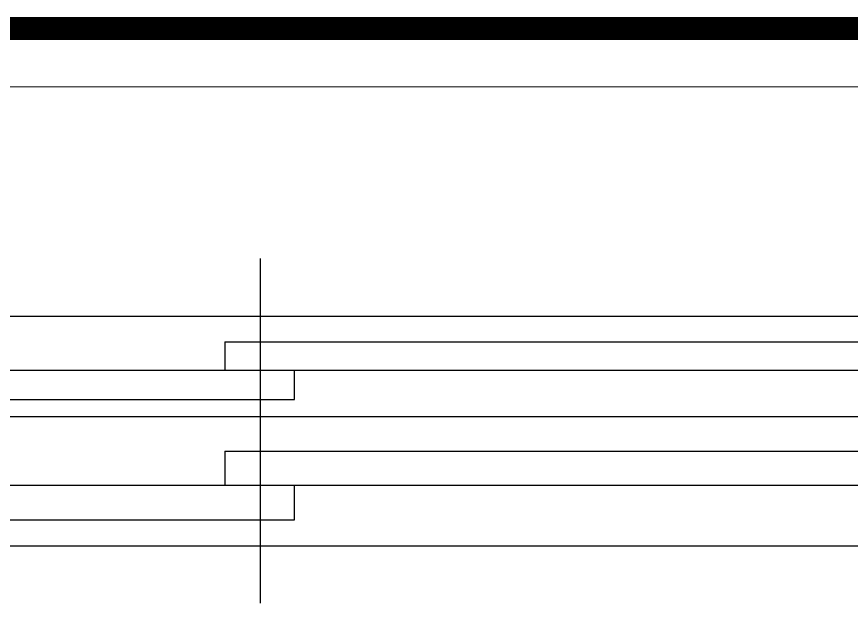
# Model space of a CAD drawing. Header units: millimetres. Extents: x 144680 to 246943, y -177515 to -149396.
# Drawn here: x 223380 to 224107, y -175280 to -174770 of the extents above; entities that cross this region are included whole.
import ezdxf

# ---------------------------------------------------------------- set-up
doc = ezdxf.new("R2010")
doc.units = ezdxf.units.MM
doc.header["$LTSCALE"] = 50
doc.linetypes.add('HID', pattern=[2.5, 1.5, -1])
for name, color, linetype in [('3.기호.계단선', 30, 'Continuous'), ('CEIL-LIGHT', 7, 'Continuous'), ('win', 4, 'Continuous')]:
    doc.layers.add(name, color=color, linetype=linetype)

# ---------------------------------------------------------------- blocks, each defined once
blk = doc.blocks.new('vudauseeh')
at = {"layer": 'win'}
for p, q in [((140320, -174980.5), (140320, -175280.5)), ((138520, -175030.5), (142110, -175030.5)), ((140289.23, -175053), (140289.23, -175078)), ((140350, -175103), (140350, -175078)), ((138530, -175118), (140350, -175118)), ((138530, -175118), (142110, -175118)), ((140289.23, -175148), (140289.23, -175178)), ((140350, -175208), (140350, -175178)), ((138520, -175230.5), (142110, -175230.5)), ((138530, -175230.5), (142110, -175230.5))]:
    blk.add_line(p, q, dxfattribs=at)
for points in [[(140289.23, -175053), (141245, -175053), (141245, -175078), (140289.23, -175078)], [(140350, -175078), (139395, -175078), (139395, -175103), (140350, -175103)], [(140289.23, -175148), (141245, -175148), (141245, -175178), (140289.23, -175178)], [(140350, -175178), (139395, -175178), (139395, -175208), (140350, -175208)]]:
    blk.add_lwpolyline(points, dxfattribs=at)
blk = doc.blocks.new('cjswjdeh2')
blk.add_blockref('vudauseeh', (85552.89, 2316.49))

msp = doc.modelspace()

# ---------------------------------------------------------------- linework, layer by layer
at = {"layer": '3.기호.계단선', "color": 10, "linetype": 'HID', "const_width": 20}
msp.add_lwpolyline([(221132.23, -174780), (225425.35, -174780.5)], dxfattribs=at)
at = {"layer": 'CEIL-LIGHT'}
msp.add_lwpolyline([(221132.23, -175030.5), (221132.23, -174830.5), (225425.35, -174831), (225425.35, -175030.5)], dxfattribs=at)

# ---------------------------------------------------------------- block references
msp.add_blockref('cjswjdeh2', (-2280.65, -2316.49))

doc.saveas('drawing.dxf')
